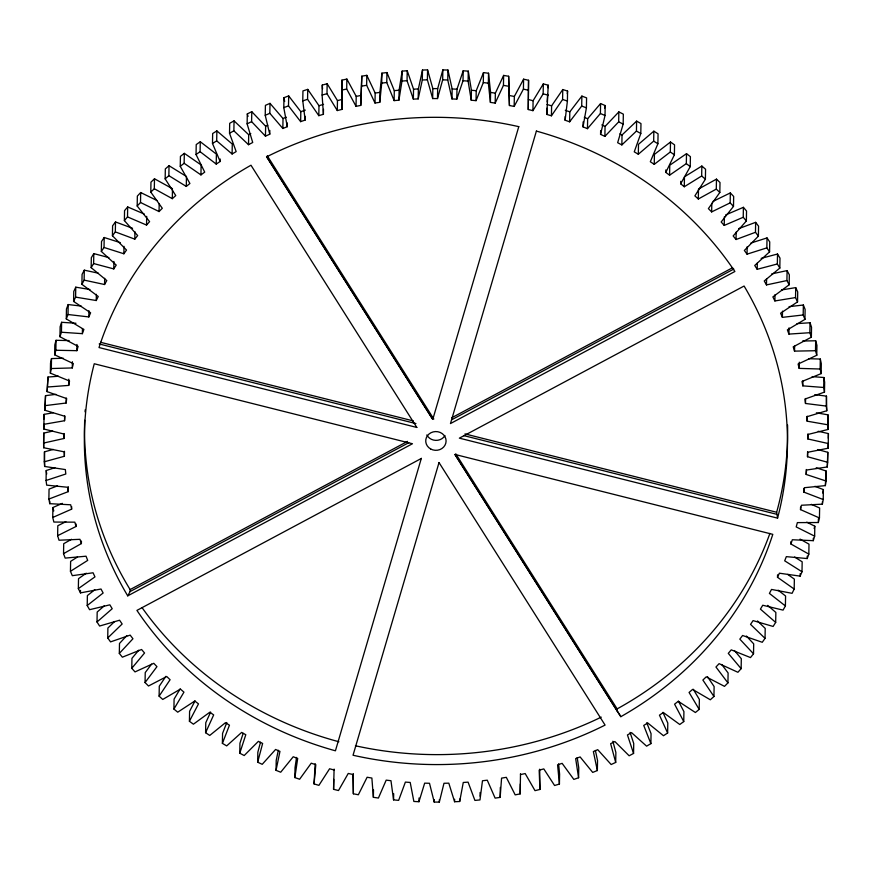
<?xml version="1.0" encoding="UTF-8"?>
<svg xmlns="http://www.w3.org/2000/svg" width="872" height="872" viewBox="0 0 872 872"><rect width="100%" height="100%" fill="white"/><g stroke="black" fill="none" stroke-linecap="round" stroke-linejoin="round"><path stroke-width="1.31" d="M669.587 175.196L669.761 165.233L686.504 153.657L686.329 163.609L669.587 175.196L665.805 172.405L674.383 154.813L674.557 144.861L670.492 142.027L670.317 151.979L654.251 164.339L650.327 161.745L657.891 143.76L658.066 133.808L653.847 131.171L653.673 141.122L638.326 154.246L634.26 151.837L640.8 133.514L640.975 123.552L636.615 121.121L636.44 131.073L621.856 144.916L617.659 142.703L623.164 124.086L623.338 114.134L618.848 111.91L618.673 121.862L604.885 136.381L600.568 134.375L605.015 115.518L605.19 105.567L600.579 103.561L600.405 113.513L587.466 128.674L583.041 126.876L586.409 107.834L586.584 97.882L581.875 96.094L581.7 106.046L569.634 121.808L565.111 120.227L567.41 101.032L567.574 91.08L562.767 89.533L562.593 99.484L551.431 115.802L546.831 114.439L548.216 85.205L543.321 83.886L543.158 93.838L532.934 110.668L528.258 109.523L528.552 80.268L523.592 79.178L514.338 96.476L514.164 106.428L509.433 105.512L508.638 76.267L503.624 75.417L495.361 93.141L495.187 103.092L490.413 102.395L488.353 83.178L488.527 73.226L483.48 72.616L476.221 90.71L476.047 100.662L471.24 100.204L468.101 81.096L468.275 71.144L463.196 70.785L456.972 89.206L456.797 99.157L451.979 98.918L447.761 79.995L447.936 70.043L442.845 69.913L437.668 88.617L437.493 98.569L432.665 98.558L427.4 79.853L427.574 69.902L422.484 70.022L418.364 88.944L418.189 98.896L413.361 99.125L407.05 80.693L407.224 70.741L402.145 71.112L399.103 90.198L398.929 100.16L394.122 100.618L386.776 82.513L386.95 72.55L381.903 73.161L379.941 92.378L379.767 102.329L375.004 103.016L366.643 85.282L366.818 75.33L361.815 76.18L360.757 105.414L356.038 106.33L346.696 89.02L346.871 79.069L341.911 80.148L341.955 109.414L337.29 110.548L326.989 93.707L327.163 83.756L322.28 85.075L322.106 95.026L323.403 114.297L318.814 115.66L307.565 99.321L307.74 89.369L302.944 90.917L302.769 100.869L305.156 120.064L300.644 121.644L288.501 105.861L288.676 95.909L283.967 97.686L283.792 107.638L287.259 126.691L282.844 128.489L269.83 113.306L270.004 103.354L265.404 105.359L265.23 115.311L269.764 134.179L265.459 136.174L251.605 121.633L251.779 111.681L247.299 113.905L247.125 123.857L252.717 142.485L248.52 144.687L233.87 130.822L234.045 120.87L229.696 123.301L229.521 133.252L236.159 151.586L232.105 153.995L216.692 140.85L216.866 130.898L212.659 133.536L212.485 143.488L220.136 161.484L216.223 164.078L200.102 151.684L200.277 141.733L196.222 144.567L196.047 154.518L204.713 172.122L200.942 174.901L184.145 163.293L184.319 153.341L201.116 164.95L200.942 174.901M528.258 109.523L528.552 80.268M334.238 770.031L329.594 768.766L318.901 785.356L314.051 783.906L315.806 764.679L311.239 763.196L299.619 779.241L294.856 777.573L297.69 758.455L293.221 756.765L280.708 772.221L276.043 770.336L279.956 751.37L275.585 749.473L262.221 764.319L257.665 762.204L262.635 743.456L258.385 741.353L244.193 755.534L239.767 753.201L245.795 734.725L241.653 732.415L226.687 745.898L222.393 743.358L229.456 725.199L225.456 722.692L209.738 735.445L205.596 732.709L213.673 714.909L209.825 712.217L193.41 724.196L189.42 721.264L198.489 703.878L194.794 701.012L177.725 712.184L173.92 709.067L183.948 692.139L180.417 689.098L162.748 699.442L159.107 696.15L170.095 679.724L166.737 676.519L148.491 686.002L145.057 682.547L156.949 666.666L153.777 663.309L135.018 671.909L131.781 668.279L144.556 652.997L141.58 649.498L122.363 657.183L119.322 653.411L132.947 638.762L130.168 635.121L110.548 641.879L107.725 637.966L122.156 623.992L119.584 620.221L99.604 626.031L97.01 621.987L112.205 608.721L109.861 604.841L89.576 609.692L87.211 605.528L103.136 593.004L101.01 589.014L80.475 592.884L78.349 588.622L94.961 576.883L93.064 572.784L72.332 575.673L70.447 571.313L87.701 560.391L86.034 556.205L65.171 558.102L63.536 553.655L81.39 543.572L79.962 539.321L59.013 540.215L57.628 535.691L76.028 526.481L74.839 522.165L53.868 522.056L52.734 517.478L71.635 509.15L70.686 504.79L49.748 503.678L48.887 499.057L68.223 491.645L67.526 487.252L46.674 485.137L46.063 480.483L65.803 474.008L65.356 469.572L44.646 466.466L44.309 461.789L64.386 456.274L64.19 451.827L43.676 447.739L43.6 443.052L63.972 438.496L64.016 434.049L43.764 428.991L44.123 414.353L53.138 412.783M520.486 774.598L525.184 773.562L535.005 790.653L539.932 789.454L539.168 770.15L543.801 768.908L554.581 785.498L559.421 784.059L557.579 764.82L562.135 763.36L573.831 779.415L578.583 777.748L575.662 758.618L580.12 756.94L592.709 772.418L597.364 770.532L593.363 751.566L597.723 749.669L611.163 764.526L615.697 762.422L610.64 743.674L614.891 741.571L629.137 755.773L633.562 753.441L627.448 734.954L631.568 732.654L646.599 746.159L650.883 743.631L643.732 725.45L647.722 722.953L663.494 735.728L667.625 732.992L659.461 715.182L663.309 712.5L679.779 724.501L683.746 721.569L674.59 704.173L678.274 701.306L695.398 712.511L699.191 709.394L689.076 692.455L692.597 689.414L710.32 699.78L713.939 696.488L702.876 680.051L706.222 676.857L724.501 686.362L727.935 682.907L715.956 667.015L719.117 663.657L737.908 672.279L741.135 668.661L728.284 653.357L731.248 649.858L750.498 657.575L753.517 653.804L739.827 639.132L742.584 635.492L762.248 642.283L765.038 638.369L750.541 624.374L753.092 620.613L773.104 626.445L775.677 622.412L760.417 609.125L762.749 605.244L783.056 610.117L785.399 605.953L769.409 593.418L771.524 589.428L792.081 593.32L794.185 589.058L777.508 577.297L779.394 573.209L800.136 576.12L802 571.77L784.691 560.816L786.337 556.641L807.21 558.56L808.824 554.112L790.926 544.008L792.332 539.757L813.282 540.673L814.644 536.16L796.201 526.917L797.368 522.611L818.339 522.524L819.451 517.957L800.507 509.608L801.433 505.248L822.372 504.158L823.212 499.536L803.831 492.102L804.507 487.699L825.359 485.617L825.937 480.963L806.164 474.455L806.6 470.03L827.288 466.956L827.615 462.28L807.505 456.732L807.679 452.285L828.171 448.219L828.226 443.532L807.832 438.954L807.766 434.507L827.997 429.471L827.953 414.832L816.356 412.805M828.346 438.267L828.4 433.58L818.209 431.291M43.6 443.052L43.774 433.101L52.68 431.106M43.676 447.739L43.774 433.101M43.764 428.991L43.949 424.304L64.55 420.729L64.855 416.293L44.908 410.265L45.529 395.648L55.917 394.351M44.309 461.789L44.483 451.838L53.268 449.418M44.908 410.265L45.529 395.648M44.646 466.466L44.483 451.838M45.355 405.6L66.141 403.017L66.686 398.602L47.11 391.637L47.993 377.042L58.446 376.246M46.063 480.483L46.238 470.52L54.882 467.697M47.11 391.637L47.993 377.042M47.818 386.994L68.725 385.402L69.52 381.02L50.358 373.129L50.522 363.177L51.503 358.577L63.296 358.25M48.887 499.057L49.05 489.105L57.519 485.868M50.358 373.129L51.328 368.529L51.503 358.577M49.748 503.678L49.791 501.193M51.328 368.529L72.289 367.94L73.335 363.602L54.642 354.806L54.816 344.854L56.048 340.309L69.15 340.571M52.734 517.478L52.909 507.526L62.359 503.362M54.642 354.806L55.873 350.261L56.048 340.309M55.873 350.261L76.845 350.675L78.131 346.402L59.95 336.723L60.124 326.771L61.618 322.291L75.995 323.261M57.628 535.691L57.803 525.74L65.847 521.707M59.95 336.723L61.443 332.243L61.618 322.291M63.972 438.496L64.059 433.515M64.55 420.729L64.637 415.748M61.443 332.243L82.36 333.66L83.886 329.442L66.283 318.912L66.457 308.961L68.19 304.557L81.205 306.072M64.386 456.274L64.474 451.293M63.536 553.655L63.711 543.703L71.515 539.288M66.141 403.017L66.228 398.035M66.283 318.912L68.016 314.509L68.19 304.557M68.725 385.402L68.823 379.178M68.223 491.645L68.31 486.674M72.289 367.94L72.398 361.727M68.016 314.509L88.835 316.928L90.601 312.797L73.608 301.44L73.771 291.477L75.766 287.171L89.958 289.515M70.447 571.313L70.621 561.361L77.521 556.99M71.635 509.15L71.678 506.665M73.608 301.44L75.591 297.123L75.766 287.171M76.845 350.675L76.954 344.462M76.028 526.481L76.071 523.985M75.591 297.123L96.247 300.524L98.242 296.491L81.903 284.337L82.077 274.375L84.301 270.167L98.351 273.187M82.36 333.66L82.448 328.679M78.349 588.622L78.524 578.67L86.274 573.187M81.903 284.337L84.126 280.119L84.301 270.167M80.475 592.884L80.518 590.399M81.39 543.572L81.434 541.087M88.835 316.928L88.944 310.705M84.126 280.119L104.564 284.512L106.787 280.566L91.157 267.65L91.331 257.698L93.794 253.599L108.913 257.622M87.211 605.528L87.385 595.576L94.819 589.734M91.157 267.65L93.62 263.551L93.794 253.599M96.247 300.524L96.356 294.311M93.62 263.551L113.785 268.914L116.227 265.088L101.337 251.441L101.512 241.49L104.204 237.511L120.325 242.645M97.01 621.987L97.184 612.035L104.28 605.844M101.337 251.441L104.03 247.463L104.204 237.511M104.564 284.512L104.673 278.288M104.03 247.463L123.868 253.774L126.527 250.068L112.423 235.734L112.597 225.783L115.507 221.946L132.544 228.29M113.785 268.914L113.916 261.447M107.725 637.966L107.899 628.014L114.635 621.496M112.423 235.734L115.333 231.898L115.507 221.946M115.333 231.898L134.8 239.146L137.656 235.571L124.38 220.594L124.554 210.643L127.683 206.936L144.327 214.087M123.868 253.774L123.998 246.318M119.322 653.411L119.497 643.46L126.767 635.644M124.38 220.594L127.508 216.899L127.683 206.936M134.8 239.146L134.931 231.69M127.726 595.859L412.445 443.75L94.252 363.755A351.569 323.621 1 0 0 127.726 595.859L130.081 591.565L130.124 589.581A351.569 323.621 1 0 1 84.682 420.271M127.508 216.899L146.54 225.063L149.592 221.63L137.187 206.032L137.351 196.08L140.686 192.538L156.905 200.473M131.781 668.279L131.955 658.327L138.768 650.185M137.187 206.032L140.512 202.489L140.686 192.538M146.54 225.063L146.692 216.354M140.512 202.489L159.053 211.558L162.301 208.277L150.791 192.113L150.954 182.161L154.486 178.782L172.493 188.723M145.057 682.547L145.232 672.585L151.565 664.126M150.791 192.113L154.311 188.734L154.486 178.782M159.053 211.558L159.184 204.103M154.311 188.734L172.318 198.674L175.752 195.557L165.157 178.869L165.331 168.906L169.037 165.713L186.466 176.493L186.292 186.445L168.863 175.664L169.037 165.713M159.107 696.15L159.282 686.199L165.876 676.345M172.318 198.674L172.471 189.965M186.292 186.445L189.9 183.491L180.253 166.323L180.428 156.371L184.319 153.341M173.92 709.067L174.084 699.115L180.112 688.956M189.42 721.264L189.595 711.312L195.045 700.881M205.596 732.709L205.77 722.757L210.621 712.075M216.223 164.078L216.398 154.115L200.277 141.733M220.136 161.484L220.18 158.998M232.105 153.995L232.279 144.044L216.866 130.898M222.393 743.358L222.567 733.407L226.807 722.507M248.52 144.687L248.694 134.735L234.045 120.87M239.767 753.201L239.942 743.249L243.157 733.396M265.459 136.174L265.633 126.222L251.779 111.681M257.665 762.204L257.84 752.242L260.488 742.246M269.764 134.179L269.83 130.44M282.844 128.489L283.019 118.538L270.004 103.354M276.043 770.336L276.217 760.384L278.31 750.269M287.259 126.691L287.324 122.963M300.644 121.644L300.818 111.692L288.676 95.909M305.156 120.064L305.222 116.336M294.856 777.573L295.03 767.622L296.545 757.419M318.814 115.66L318.978 105.708L307.74 89.369M323.403 114.297L323.49 109.316M314.051 783.906L315.163 763.698M337.29 110.548L337.464 100.596L327.163 83.756M341.955 109.414L341.911 80.148M520.322 783.95L520.159 793.902L515.178 794.861L506.316 777.334L501.574 778.129L500.157 797.389L495.122 798.12L487.274 780.189L482.478 780.767L479.982 799.929L474.913 800.409L468.079 782.14L463.272 782.478L459.686 801.499L454.595 801.739L448.808 783.165L443.979 783.274L439.325 802.098L434.234 802.087L429.493 783.274L424.664 783.154L418.963 801.717L413.873 801.466L410.2 782.446L405.382 782.097L398.635 800.365L393.566 799.875L390.972 780.713L386.187 780.135L378.415 798.043L373.38 797.313L371.875 778.053L367.123 777.246L358.348 794.763L353.367 793.793L352.942 774.489L348.244 773.453L338.5 790.533L333.573 789.324L333.747 779.372M356.038 106.33L356.212 96.378L346.871 79.069M360.757 105.414L361.815 76.18M353.367 793.793L353.313 773.551M375.004 103.016L375.178 93.064L366.818 75.33M379.767 102.329L381.729 83.113L381.903 73.161M373.38 797.313L373.51 789.847M394.122 100.618L394.297 90.655L386.95 72.55M398.929 100.16L401.97 81.063L402.145 71.112M393.566 799.875L393.675 793.662M413.361 99.125L413.535 89.173L407.224 70.741M418.189 98.896L422.31 79.973L422.484 70.022M418.963 801.717L419.029 797.989M432.665 98.558L432.839 88.606L427.574 69.902M437.493 98.569L442.671 79.864L442.845 69.913M434.234 802.087L434.278 799.602M439.325 802.098L439.368 799.602M451.979 98.918L452.154 88.966L447.936 70.043M456.797 99.157L463.021 80.736L463.196 70.785M454.595 801.739L454.639 799.253M471.24 100.204L471.414 90.252L468.275 71.144M459.686 801.499L459.729 799.014M476.047 100.662L483.306 82.568L483.48 72.616M490.413 102.395L490.587 92.443L488.527 73.226M480.047 796.201L480.112 792.463M495.187 103.092L503.449 85.369L503.624 75.417M509.433 105.512L508.638 76.267M500.157 797.389L500.321 787.438M514.164 106.428L523.418 89.129L523.592 79.178M520.159 793.902L520.508 773.649M532.934 110.668L533.097 100.716L543.321 83.886M546.831 114.439L546.94 108.215M551.431 115.802L551.605 105.85L562.767 89.533M539.932 789.454L539.703 769.202M565.111 120.227L565.176 116.488M569.634 121.808L569.808 111.856L581.875 96.094M559.421 784.059L559.595 774.107L558.614 763.85M583.041 126.876L583.128 121.906M587.466 128.674L587.641 118.723L600.579 103.561M578.583 777.748L578.757 767.796L577.199 757.594M600.568 134.375L600.634 130.647M604.885 136.381L605.059 126.429L618.848 111.91M597.364 770.532L597.538 760.58L595.402 750.465M621.856 144.916L622.03 134.964L636.615 121.121M615.697 762.422L615.872 752.471L612.842 741.222M620.842 716.675L454.999 454.454L772.799 534.351A351.569 323.621 1 0 1 620.842 716.675L617.093 710.887L617.125 708.892L455.794 453.832M638.326 154.246L638.5 144.294L653.847 131.171M633.562 753.441L633.726 743.489L630.064 732.404M654.251 164.339L654.425 154.388L670.492 142.027M650.883 743.631L651.057 733.679L646.762 722.768M665.805 172.405L665.848 169.92M667.625 732.992L667.799 723.041L662.905 712.359M684.291 186.75L684.466 176.798L701.84 166.04L701.666 175.991L684.291 186.75L680.672 183.796L680.716 181.311M680.672 183.796L690.232 166.639L690.406 156.677L686.504 153.657M683.746 721.569L683.921 711.617L678.427 701.175M716.468 179.131L716.293 189.082L698.319 199.001L698.494 189.05L716.468 179.131L720 182.51L719.825 192.461L708.391 208.615L711.65 211.907L730.158 202.86L730.333 192.908L712.98 201.388M698.319 199.001L694.886 195.873L705.394 179.196L705.568 169.244L701.84 166.04M699.191 709.394L699.366 699.442L693.294 689.272M711.65 211.907L711.803 203.198M713.939 696.488L714.114 686.537L707.475 676.683M725.602 214.959L743.402 207.318L743.227 217.27L724.24 225.423L724.392 216.714M724.24 225.423L721.166 221.989L733.494 206.402L733.668 196.451L730.333 192.908M727.935 682.907L728.098 672.944L721.722 664.475M738.649 228.66L755.643 222.338L755.468 232.29L736.044 239.517L736.175 232.061M736.044 239.517L733.167 235.941L746.367 220.976L746.541 211.024L743.402 207.318M750.934 243.026L767.022 237.925L766.848 247.877L747.042 254.166L747.173 246.7M741.135 668.661L741.309 658.709L734.453 650.545M827.997 429.471L827.79 424.784L807.167 421.187L806.84 416.751L826.754 410.756L826.285 406.08L805.499 403.474L804.921 399.06L824.476 392.117L823.735 387.473L802.829 385.86L802.011 381.478L821.141 373.608L820.138 369.009L799.177 368.387L798.109 364.049L816.759 355.275L815.505 350.729L794.534 351.122L793.226 346.838L811.363 337.181L809.848 332.701L788.931 334.096L787.383 329.878L804.943 319.37L803.188 314.966L782.38 317.353L780.593 313.222L797.542 301.886L795.537 297.57L774.892 300.949L772.875 296.905L789.16 284.773L786.915 280.555L766.488 284.915L764.254 280.969L779.819 268.075L777.344 263.976L757.201 269.306L757.31 263.093M747.042 254.166L744.372 250.449L758.4 236.138L758.575 226.186L755.643 222.338M753.517 653.804L753.691 643.852L746.388 636.026M766.488 284.915L766.597 278.702M757.201 269.306L754.738 265.48L769.562 251.855L769.736 241.904L767.022 237.925M765.038 638.369L765.213 628.418L757.485 620.951M774.892 300.949L775.001 294.725M777.344 263.976L777.519 254.025L761.147 258.352M779.819 268.075L779.993 258.123L777.519 254.025M777.562 518.142A351.569 323.621 1 0 0 744.089 286.038L459.37 438.147L777.562 518.142L776.636 512.256A351.569 323.621 1 0 0 787.558 424.915M775.677 622.412L775.851 612.46L767.709 605.375M777.508 577.297L777.552 574.812M782.38 317.353L782.489 311.13M786.915 280.555L787.089 270.603L771.774 273.873M789.16 284.773L789.334 274.822L787.089 270.603M788.931 334.096L789.04 327.872M785.399 605.953L785.574 596.001L778.118 590.159M790.926 544.008L790.969 541.523M794.534 351.122L794.621 346.14M795.537 297.57L795.711 287.618L781.519 289.94M797.542 301.886L797.717 291.924L795.711 287.618M794.185 589.058L794.359 579.106L787.688 574.408M799.177 368.387L799.286 362.174M803.188 314.966L803.363 305.015L789.062 306.65M800.507 509.608L800.551 507.112M802.829 385.86L802.916 380.879M800.136 576.12L800.18 573.634M804.943 319.37L805.118 309.418L803.363 305.015M802 571.77L802.175 561.808L794.599 557.023M803.831 492.102L803.897 488.364M805.499 403.474L805.586 398.493M806.164 474.455L806.251 469.485M807.167 421.187L807.254 416.206M807.505 456.732L807.592 451.751M807.832 438.954L807.919 433.983M809.848 332.701L810.023 322.749L796.954 323.621M807.21 558.56L807.254 556.074M811.363 337.181L811.538 327.229L810.023 322.749M808.824 554.112L808.998 544.161L800.049 539.114M815.505 350.729L815.68 340.778L802.578 341.017M813.282 540.673L813.325 538.188M816.759 355.275L816.933 345.323L815.68 340.778M814.644 536.16L814.819 526.208L806.753 522.165M820.138 369.009L820.312 359.046L808.518 358.708M818.339 522.524L818.405 518.796M821.141 373.608L821.304 363.657L820.312 359.046M819.451 517.957L819.626 507.995L811.342 504.343M823.735 387.473L823.909 377.522L812.148 376.606M822.372 504.158L822.416 501.673M824.476 392.117L824.65 382.154L823.909 377.522M823.212 499.536L823.386 489.584L814.906 486.325M826.285 406.08L826.46 396.128L814.764 394.656M825.359 485.617L826.111 471.011L816.225 467.752M826.754 410.756L826.46 396.128M825.937 480.963L826.111 471.011M827.79 424.784L827.953 414.832M827.288 466.956L827.79 452.317L817.729 449.549M827.615 462.28L827.79 452.317M828.171 448.219L828.4 433.58M333.573 789.324L334.096 769.082M43.938 419.029L44.123 414.353M547.169 101.915L547.649 94.198M548.052 87.778L548.216 85.205M567.269 93.642L567.574 91.08M822.754 493.051L823.386 489.584M604.601 108.084L605.19 105.567M421.34 458.334L335.426 750.803A351.569 323.621 1 0 1 136.926 610.4L421.296 458.476M814.143 528.465L814.819 526.208M165.157 178.869L168.863 175.664M180.253 166.323L184.145 163.293M196.047 154.518L200.102 151.684M212.485 143.488L216.692 140.85M229.521 133.252L233.87 130.822M130.124 589.581L407.54 441.385M451.794 417.743L732.644 267.704M130.081 591.565L408.706 442.725M451.751 419.726L733.81 269.056M248.694 134.735L250.787 133.634M247.125 123.857L251.605 121.633M265.633 126.222L267.78 125.219M265.23 115.311L269.83 113.306M283.019 118.538L286.321 117.186M283.792 107.638L288.501 105.861M300.818 111.692L305.331 110.112M302.769 100.869L307.565 99.321M318.978 105.708L323.577 104.346M322.106 95.026L326.989 93.707M337.464 100.596L342.129 99.463M341.737 90.099L346.696 89.02M356.212 96.378L360.932 95.462M361.64 86.132L366.643 85.282M375.178 93.064L379.941 92.378M381.729 83.113L386.776 82.513M394.297 90.655L399.103 90.198M401.97 81.063L407.05 80.693M413.535 89.173L418.364 88.944M422.31 79.973L427.4 79.853M432.839 88.606L437.668 88.617M442.671 79.864L447.761 79.995M452.154 88.966L456.972 89.206M463.021 80.736L468.101 81.096M471.414 90.252L476.221 90.71M483.306 82.568L488.353 83.178M490.587 92.443L495.361 93.141M503.449 85.369L508.463 86.219M509.608 95.56L514.338 96.476M523.418 89.129L528.378 90.219M528.432 99.572L533.097 100.716M100.553 342.293L413.339 420.925M464.983 433.907L776.636 512.256M99.19 343.95L415.944 423.585M463.621 435.564L776.603 514.251M543.158 93.838L548.041 95.157M547.006 104.477L551.605 105.85M562.593 99.484L567.41 101.032M565.285 110.275L569.808 111.856M581.7 106.046L586.409 107.834M584.316 117.371L587.641 118.723M600.405 113.513L605.015 115.518M601.822 124.925L605.059 126.429M618.673 121.862L623.164 124.086M619.938 133.852L622.03 134.964M636.44 131.073L640.8 133.514M653.673 141.122L657.891 143.76M670.317 151.979L674.383 154.813M686.329 163.609L690.232 166.639M701.666 175.991L705.394 179.196M716.293 189.082L719.825 192.461M730.158 202.86L733.494 206.402M743.227 217.27L746.367 220.976M755.468 232.29L758.4 236.138M766.848 247.877L769.562 251.855M267.29 155.783L433.798 419.04M266.527 156.622L432.305 418.734M455.042 454.672L617.093 710.887M247.299 113.905L248.04 116.39M52.909 507.526L53.759 510.959M283.967 97.686L284.654 101.501M46.238 470.52L46.696 474.019M322.28 85.075L322.531 88.922M769.9 533.402A351.569 323.621 1 0 1 617.125 708.892M601.233 717.133A351.569 323.621 1 0 1 355.438 745.778M338.881 741.745A351.569 323.621 1 0 1 141.994 607.544M85.075 411.878A351.569 323.621 1 0 1 85.205 409.786M444.971 435.608A10.191 9.385 1 0 1 435.706 440.371A10.191 9.385 1 0 1 426.844 434.943M518.775 126.658L432.795 419.345L266.734 156.797A351.569 323.621 1 0 1 518.775 126.658M439.019 462.552L353.04 755.239A351.569 323.621 1 0 0 605.081 725.09L439.019 462.552M536.389 131.083L450.475 423.563L734.889 271.497A351.569 323.621 1 0 0 536.389 131.083M416.816 427.444L99.016 347.547A351.569 323.621 1 0 1 250.973 165.222L416.816 427.444M430.659 448.971A10.191 9.385 1 0 0 446.093 441.134A10.191 9.385 1 0 0 430.964 432.73A10.191 9.385 1 0 0 430.659 448.971"/></g></svg>
